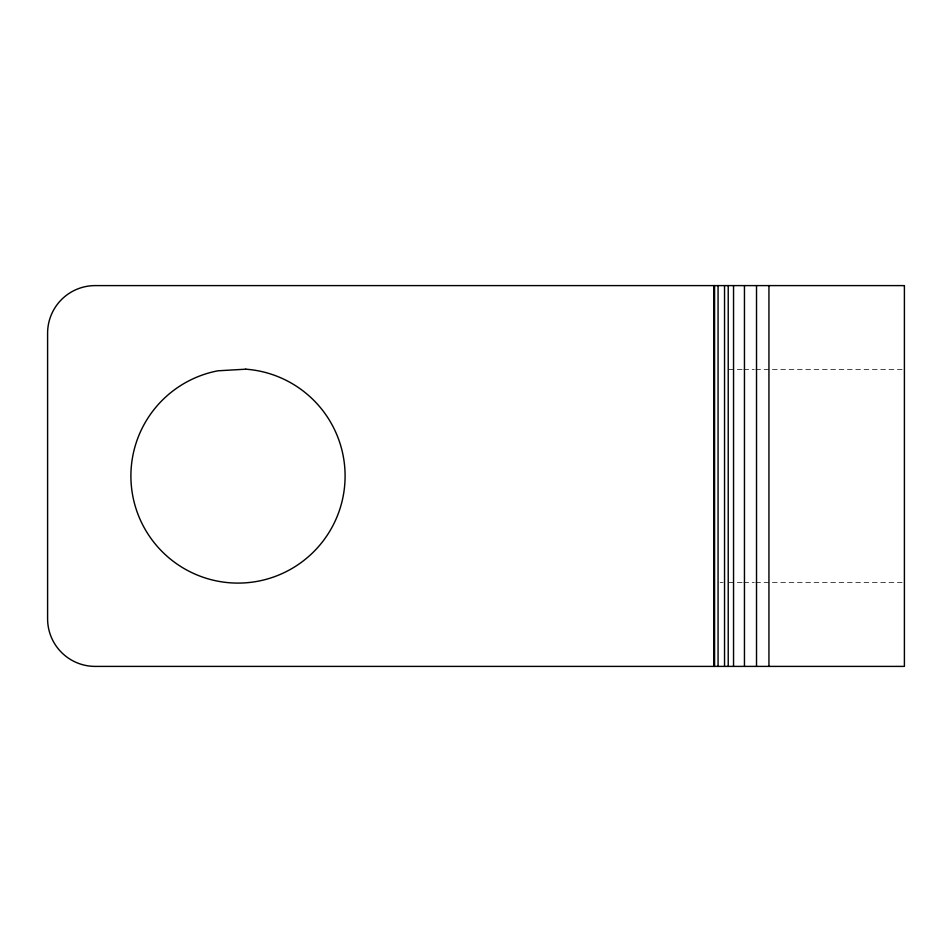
<?xml version="1.0" encoding="UTF-8"?>
<svg xmlns="http://www.w3.org/2000/svg" width="952" height="952" viewBox="0 0 952 952"><rect width="100%" height="100%" fill="white"/><g stroke="black" fill="none" stroke-linecap="round" stroke-linejoin="round"><path stroke-width="0.71" stroke-dasharray="4.76 3.57" d="M729.03 369.519L742.405 369.519M743.893 369.519L754.293 369.519M755.781 369.519L902.912 369.519M720.093 582.481L723.068 582.481M729.006 582.481L742.393 582.481M743.869 582.481L754.281 582.481M755.769 582.481L902.912 582.481"/><path stroke-width="1.43" d="M714.071 464.469L714.167 369.519L714.25 459.578M714.25 487.531L714.143 582.481L714.071 492.422M768.942 285.6L768.942 666.4M756.519 285.6L756.519 666.4M744.452 285.6L744.452 666.4M733.54 285.6L733.54 666.4M728.221 285.6L728.221 666.4M724.543 285.6L724.543 666.4M718.07 285.6L718.07 666.4M714.571 285.6L714.571 666.4M714.274 285.6L714.274 666.4M714 285.6L714 666.4M245.818 369.186L217.901 370.804A107.1 107.1 0 0 0 151.154 538.677A107.1 107.1 0 0 0 331.498 528.229A107.1 107.1 0 0 0 245.818 369.186M904.4 285.6L94.676 285.6A47.6 47.6 0 0 0 47.6 333.2L47.6 618.8A47.6 47.6 0 0 0 95.2 666.4L904.4 666.4L904.4 285.6"/></g></svg>
